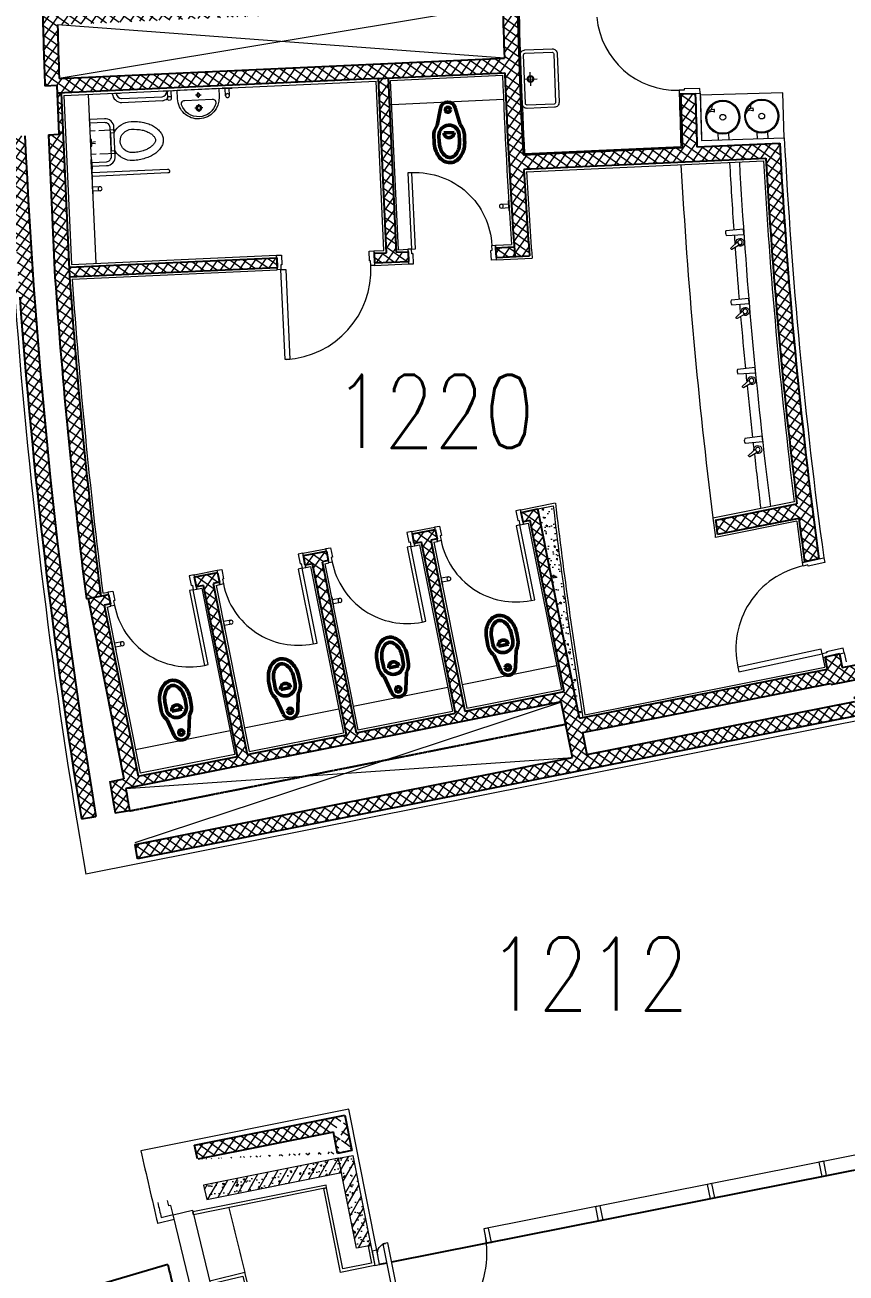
# Model space of a CAD drawing. Header units: inches. Extents: x 13084 to 220150, y 6494 to 167180.
# Drawn here: x 28575 to 37007, y 79286 to 92102 of the extents above; entities that cross this region are included whole.
import ezdxf
from ezdxf.enums import TextEntityAlignment as Align

# ---------------------------------------------------------------- set-up
doc = ezdxf.new("R2010")
doc.units = ezdxf.units.IN
doc.header["$MEASUREMENT"] = 0
doc.linetypes.add('Ground Floor$0$HIDDEN', pattern=[0.375, 0.25, -0.125])
for name, color, linetype, lineweight in [('Ground Floor$0$A-G23-M-Stairs-Concrete', 251, 'Continuous', 25), ('Ground Floor$0$A-G250-G-Walls-Low-Level', 8, 'Continuous', 15), ('Ground Floor$0$A-G250-G-Walls-Precast-Concrete', 7, 'Continuous', 15), ('Ground Floor$0$A-G250-M-Walls-Blockwork', 7, 'Continuous', 25), ('Ground Floor$0$A-G250-M-Walls-Concrete', 7, 'Continuous', 20), ('Ground Floor$0$A-G252-H-Internal-Walls', 251, 'Continuous', 9), ('Ground Floor$0$A-G26-M-Beams-Concrete', 251, 'Continuous', 25), ('Ground Floor$0$A-G262-H-Precast-Panel', 251, 'Continuous', 5), ('Ground Floor$0$A-G312-M-Metal-Cladding', 251, 'Continuous', 9), ('Ground Floor$0$A-G312-M-Wall-Cladding-Panel', 7, 'Continuous', 9), ('Ground Floor$0$A-G312-M-Wall-Finish-Plaster', 7, 'Continuous', 15), ('Ground Floor$0$A-G321-M-Window', 251, 'Continuous', 9), ('Ground Floor$0$A-G322-M-Door', 251, 'Continuous', 15), ('Ground Floor$0$A-G44-G-Fittings-Sanitary', 251, 'Continuous', 15), ('Ground Floor$0$A-Z036-G-Void-Symbology', 251, 'Continuous', 9), ('Ground Floor$0$Z-Z001-S-Room-Name-Identification-250', 7, 'Continuous', 15)]:
    doc.layers.add(name, color=color, linetype=linetype, lineweight=lineweight)
doc.styles.add('Ground Floor$0$Tag-RomanS', font='romans.shx', dxfattribs={"width": 0.8})
pattern_1 = [(55, (31615.24, 164129.57), (-65.02019, 45.52763), []), (145, (31615.24, 164129.57), (-45.52763, -65.02019), [])]
pattern_2 = [(50, (31615.24, 164129.57), (182.18467, -15.93909), [19.05, -209.55]), (355, (31615.24, 164129.57), (-35.24283, 191.05664), [15.24, -167.64]), (100.451, (31630.42, 164128.24), (146.9425, 175.1167), [16.19, -178.09]), (46.1842, (31615.24, 164180.37), (271.07904, -42.0423), [28.575, -314.325]), (96.6356, (31637.83, 164176.87), (237.4042, 247.42556), [24.285, -267.135]), (351.184, (31615.24, 164180.37), (237.4046, 247.4251), [22.86, -251.46]), (21, (31640.64, 164167.67), (151.61488, -102.26552), [19.05, -209.55]), (326, (31640.64, 164167.67), (61.80203, 184.18797), [15.24, -167.64]), (71.4514, (31653.27, 164159.15), (213.4165, 81.92286), [16.19, -178.09]), (37.5, (31615.24, 164129.57), (3.088603, 84.55504), [0, -165.608, 0, -170.18, 0, -168.275]), (7.5, (31615.24, 164129.57), (66.81966, 100.18057), [0, -97.028, 0, -161.798, 0, -64.135]), (327.5, (31558.6, 164129.57), (135.590595, -5.728744), [0, -63.5, 0, -198.12, 0, -262.89]), (317.5, (31533.2, 164129.57), (148.12918, 25.42649), [0, -82.55, 0, -131.572, 0, -186.69])]
pattern_3 = [(60, (31615.24, 164129.57), (-68.74077, 39.6875), [])]

# ---------------------------------------------------------------- blocks, each defined once
blk = doc.blocks.new('Ground Floor$0$drinking-fountain')
at = {"layer": 'Ground Floor$0$A-G44-G-Fittings-Sanitary'}
for p, q in [((170, -66), (170, 0)), ((280, -66), (280, 0)), ((570, -66), (570, 0)), ((680, -66), (680, 0)), ((309, -294), (309, -311)), ((315, -289), (351, -295)), ((315, -316), (351, -309)), ((355, -300), (355, -304)), ((709, -294), (709, -311)), ((715, -289), (751, -295)), ((715, -316), (751, -309)), ((755, -300), (755, -304))]:
    blk.add_line(p, q, dxfattribs=at)
blk.add_lwpolyline([(850, 0), (0, 0), (0, -465), (850, -465)], close=True, dxfattribs=at)
for centre, radius in [((225, -232), 175), ((225, -232), 165), ((625, -232), 175), ((625, -232), 165), ((225, -232), 30), ((625, -232), 30)]:
    blk.add_circle(centre, radius, dxfattribs=at)
for centre, radius, start, end in [((338, -245), 51.6, 284.4624, 348.8009), ((738, -245), 51.6, 284.4624, 348.8009), ((314, -294), 5, 80.0221, 180), ((314, -311), 5, 180, 279.9779), ((240, -313), 99.3, 329.4947, 0.8556), ((350, -300), 5, 0, 80.0221), ((350, -304), 5, 279.9779, 0), ((714, -294), 5, 80.0221, 180), ((714, -311), 5, 180, 279.9779), ((640, -313), 99.3, 329.4947, 0.8556), ((750, -300), 5, 0, 80.0221), ((750, -304), 5, 279.9779, 0)]:
    blk.add_arc(centre, radius, start, end, dxfattribs=at)
blk = doc.blocks.new('Ground Floor$0$d64')
at = {"layer": 'Ground Floor$0$A-G322-M-Door'}
blk.add_lwpolyline([(61530, -126906), (62649, -126862), (62651, -126912), (61532, -126956)], close=True, dxfattribs=at)
for radius, start, end in [(100, 92.263, 182.263), (1020, 272.263, 3.6339)]:
    blk.add_arc((61631, -126927), radius, start, end, dxfattribs=at)
blk = doc.blocks.new('Ground Floor$0$tag-roomname')
at = {"lineweight": 18, "ltscale": 0.01, "style": 'Ground Floor$0$Tag-RomanS', "width": 0.8}
blk.add_attdef('ROOM_NO_2', text='', height=3, dxfattribs=at).set_placement((0, 1.612), align=Align.MIDDLE_CENTER)
at = {"linetype": 'ByBlock', "lineweight": 13, "ltscale": 0.01, "style": 'Ground Floor$0$Tag-RomanS', "width": 0.8, "flags": 1}
for tag, p in [('ROOM_NAME_1', (0, -2.288)), ('AREA', (0, -5.744))]:
    blk.add_attdef(tag, text='', height=2.8, dxfattribs=at).set_placement(p, align=Align.MIDDLE_CENTER)
blk = doc.blocks.new('Ground Floor$0$Grab Bar-Top')
for p, q in [((-20, 79), (-20, 5)), ((20, 79), (20, 5))]:
    blk.add_line(p, q)
blk.add_lwpolyline([(-50, 5), (50, 5), (50, 0), (-50, 0)], close=True)
blk.add_circle((0, 79, 0), 20.1)
blk = doc.blocks.new('Ground Floor$0$Faucet-Top')
blk.add_lwpolyline([(-181, 23), (0, 27), (0, -27), (-181, -23, -0.29963), (-181, 23)], format="xyb")
blk = doc.blocks.new('Ground Floor$0$Wall Mounted WC-Top')
at = {"lineweight": 50}
for p, q in [((-52, 313), (52, 313)), ((-117, 235), (-76, 61)), ((117, 235), (76, 61))]:
    blk.add_line(p, q, dxfattribs=at)
blk.add_lwpolyline([(117, 235, 0.184483), (157, 340), (157, 402, 0.063415), (147, 482, 0.076468), (118, 548, 0.107136), (66, 602, 0.147373), (0, 622, 0.147373), (-66, 602, 0.107136), (-118, 548, 0.076468), (-147, 482, 0.063415), (-157, 402), (-157, 340, 0.184483), (-117, 235)], format="xyb", dxfattribs=at)
blk.add_lwpolyline([(104, 340), (104, 402, 0.063415), (96, 469, 0.076468), (74, 520, 0.107136), (37, 558, 0.147373), (0, 569, 0.147373), (-37, 558, 0.107136), (-74, 520, 0.076468), (-96, 469, 0.063415), (-104, 402), (-104, 340, 1)], format="xyb", close=True, dxfattribs=at)
blk.add_circle((0, 78), 26.1, dxfattribs=at)
for centre, radius, start, end in [((0, 313), 52.2, 360, 180), ((0, 78), 78.4, 193.0653, 346.9347)]:
    blk.add_arc(centre, radius, start, end, dxfattribs=at)
blk = doc.blocks.new('Ground Floor$0$Hand Rail-Top')
blk.add_lwpolyline([(20, 5), (20, 780, 1), (-20, 780), (-20, 5)], format="xyb")
blk.add_lwpolyline([(50, 0), (-50, 0), (-50, 5), (50, 5)], close=True)
blk = doc.blocks.new('Ground Floor$0$WC1-Top')
for p, q in [((-120, 268), (-120, 94)), ((120, 268), (120, 94)), ((-120, 54), (-120, 0)), ((-11, 54), (-7, 13)), ((7, 13), (11, 54)), ((120, 54), (120, 0))]:
    blk.add_line(p, q)
at = {"elevation": 0}
for points in [[(-94, 251), (-94, 215), (94, 215), (94, 251, 0.136498), (172, 325, 0.136498), (201, 429, 0.031676), (197, 494, 0.031676), (184, 557, 0.038178), (167, 608, 0.038178), (142, 656, 0.053416), (110, 696, 0.053415), (71, 729, 0.073292), (37, 745, 0.0875), (0, 750, 0.07329), (-37, 745, 0.073292), (-71, 729, 0.053415), (-110, 696, 0.026689), (-127, 677, 0.026689), (-142, 656, 0.038178), (-167, 608, 0.038178), (-184, 557, 0.031676), (-197, 494, 0.031676), (-201, 429, 0.136498), (-172, 325, 0.136498), (-94, 251, 0.999995)], [(0, 308, 0.414214), (120, 429, 0.063415), (107, 537, 0.038178), (93, 576, 0.038178), (74, 613, 0.053415), (53, 640, 0.053415), (27, 662, 0.073291), (14, 668, 0.07329), (0, 670, 0.073292), (-14, 668, 0.07329), (-27, 662, 0.053417), (-53, 640, 0.053413), (-74, 613, 0.03818), (-93, 576, 0.038176), (-107, 537, 0.031678), (-117, 483, 0.031674), (-120, 429, 0.414216), (0, 308, -0.000002)]]:
    blk.add_lwpolyline(points, format="xyb", dxfattribs=at)
for points in [[(-241, 5), (-241, 156, -0.198912), (-214, 223, -0.198912), (-147, 250), (147, 250, -0.198912), (214, 223, -0.198912), (241, 156), (241, 5)], [(-201, 5), (-201, 156, -0.198912), (-185, 194, -0.198912), (-147, 210), (147, 210, -0.198912), (185, 194, -0.198912), (201, 156), (201, 5)]]:
    blk.add_lwpolyline(points, format="xyb")
for points in [[(-171, 5), (-271, 5), (-271, 0), (-171, 0)], [(-33, 13), (33, 13), (40, 0), (-40, 0)], [(171, 5), (271, 5), (271, 0), (171, 0)]]:
    blk.add_lwpolyline(points, close=True)
blk = doc.blocks.new('Ground Floor$0$WB-Top')
for p, q in [((-10, 193), (-40, 193)), ((0, 233), (0, 203)), ((0, 184), (0, 153)), ((40, 193), (10, 193)), ((-6, 61), (-29, 61)), ((0, 89), (0, 66)), ((0, 54), (0, 32)), ((28, 61), (6, 61))]:
    blk.add_line(p, q)
at = {"ltscale": 0.02}
for points in [[(-214, 0), (214, 0), (214, 89, 0.411647), (0, 305, 0.42194), (-214, 89), (-214, 0)], [(-142, 108), (142, 108, 0.239095), (170, 122, 0.159338), (177, 143, 0.07683), (176, 154, 0.326978), (0, 283, 0.326978), (-176, 154, 0.07683), (-177, 143, 0.159338), (-170, 122, 0.239095), (-142, 108)]]:
    blk.add_lwpolyline(points, format="xyb", dxfattribs=at)
for centre, radius in [((0, 193), 28.7), ((0, 193), 20), ((0, 61), 17.2)]:
    blk.add_circle(centre, radius)
blk = doc.blocks.new('Ground Floor$0$Towel Rail-Grab Bar-Top')
for p, q in [((-581, 6), (-581, 80, 0)), ((-541, 6), (-541, 80, 0)), ((-72, 100, 0), (-488, 100, 0)), ((-72, 60, 0), (-488, 60, 0))]:
    blk.add_line(p, q)
for points in [[(-619, 6), (-501, 6), (-501, 0), (-619, 0)], [(-59, 6), (59, 6), (59, 0), (-59, 0)]]:
    blk.add_lwpolyline(points, close=True)
blk.add_circle((-561, 80, 0), 20.1)
for centre, radius, start, end in [((-482, 1), 99.5, 93.3823, 126.5175), ((-481, 1), 59.6, 95.932, 174.5979), ((-78, 1), 99.5, 3.1797, 86.6177), ((-79, 1), 59.6, 5.4021, 84.068)]:
    blk.add_arc(centre, radius, start, end)
blk = doc.blocks.new('Ground Floor$0$wc26')
at = {"layer": 'Ground Floor$0$A-G322-M-Door', "elevation": 0}
for points in [[(2080, -77104), (2092, -77101), (2101, -77150), (2139, -77143), (2109, -76996), (2060, -77006)], [(2101, -77150), (2062, -77158), (2216, -77926), (2255, -77918)], [(1295, -77260), (1283, -77262), (1293, -77311), (1256, -77319), (1227, -77171), (1276, -77162)]]:
    blk.add_lwpolyline(points, close=True, dxfattribs=at)
at = {"layer": 'Ground Floor$0$A-G322-M-Door'}
blk.add_arc((2060, -77159, 0), 782, 191.1885, 281.4585, dxfattribs=at)
blk = doc.blocks.new('Ground Floor$0$wc02')
at = {"layer": 'Ground Floor$0$A-G322-M-Door', "elevation": 0}
for points in [[(642, -69908), (630, -69909), (632, -69958), (594, -69960), (587, -69810), (637, -69808)], [(1441, -69871), (1453, -69871), (1455, -69921), (1493, -69919), (1487, -69769), (1437, -69772)], [(632, -69958), (672, -69957), (704, -70740), (664, -70742)]]:
    blk.add_lwpolyline(points, close=True, dxfattribs=at)
at = {"layer": 'Ground Floor$0$A-G322-M-Door'}
blk.add_arc((672, -69957, 0), 784, 272.3432, 2.6151, dxfattribs=at)
blk = doc.blocks.new('Ground Floor$0$d1000-150')
at = {"layer": 'Ground Floor$0$A-G322-M-Door'}
blk.add_lwpolyline([(-88, 1074), (-38, 1074), (-38, 150), (-88, 150)], close=True, dxfattribs=at)
for points in [[(-950, 100), (-950, 0), (-1000, 0), (-1000, 150), (-962, 150), (-962, 100), (-950, 100)], [(-38, 150), (0, 150), (0, 0), (-50, 0), (-50, 100), (-38, 100), (-38, 150)]]:
    blk.add_lwpolyline(points, dxfattribs=at)
blk.add_arc((-38, 150), 924, 90.7525, 179.9964, dxfattribs=at)
blk = doc.blocks.new('Ground Floor$0$soap dispenser')
at = {"layer": 'Ground Floor$0$A-G44-G-Fittings-Sanitary'}
for p, q in [((-28, -14), (-132, 66)), ((0, 31), (-119, 88))]:
    blk.add_line(p, q, dxfattribs=at)
blk.add_circle((0, 0), 31.3, dxfattribs=at)
for centre, radius, start, end in [((-116, 71), 17.1, 99.4484, 197.6935), ((0, 0), 54.6, 173.7499, 123.392)]:
    blk.add_arc(centre, radius, start, end, dxfattribs=at)
blk = doc.blocks.new('Ground Floor$0$Janitor Sink1-Top')
for points in [[(-250, 379), (250, 379, -0.414214), (300, 329), (300, 50, -0.414214), (250, 0), (-250, 0, -0.414214), (-300, 50), (-300, 329, -0.414214)], [(-250, 344), (250, 344, -0.414214), (266, 329), (266, 50, -0.414214), (250, 34), (-250, 34, -0.414214), (-266, 50), (-266, 329, -0.414214)]]:
    blk.add_lwpolyline(points, format="xyb", close=True)
for points in [[(0, 28), (0, 164)], [(70, 96), (-70, 96)]]:
    blk.add_lwpolyline(points)
at = {"ltscale": 0.02}
for radius in [34.6, 25.4]:
    blk.add_circle((0, 96), radius, dxfattribs=at)

msp = doc.modelspace()

# ---------------------------------------------------------------- hatches: boundary and pattern name
at = {"layer": 'Ground Floor$0$A-G252-H-Internal-Walls'}
h = msp.add_hatch(dxfattribs=at)
h.set_pattern_fill('ANSI37', color=256, scale=25, angle=10, style=0)
h.set_pattern_definition(pattern_1)
h.paths.add_polyline_path([(36105, 97280), (36105, 96805), (35255, 96805), (35255, 96655), (36105, 96655), (36107, 93207, 0.002883), (36114, 92581), (28756, 92245, 0.003245), (28779, 91474), (28904, 91479), (28907, 91401), (32204, 91551), (32204, 91551), (33503, 91611, 0.008647), (33605, 89723), (33755, 89730, -0.004083), (33699, 90619), (36184, 90732, 0.017328), (36503, 87185), (35667, 87018, 0.000712), (35686, 86869), (36522, 87035, 0.001981), (36582, 86589), (36729, 86620, -0.020676), (36326, 90889), (35476, 90850, -0.000041), (35459, 91399), (35309, 91394, 0.000041), (35326, 90843), (33691, 90768), (33691, 90768, -0.007116), (33631, 92318), (35279, 92393), (35282, 92294), (35432, 92298), (35428, 92400), (36267, 92439, -0.003596), (36257, 93212), (36255, 97280)])
h.paths.add_polyline_path([(28910, 92102), (33482, 92310, 0.002516), (33498, 91761), (28927, 91552, -0.002322)], flags=16)
h = msp.add_hatch(dxfattribs=at)
h.set_pattern_fill('ANSI37', color=256, scale=25, angle=10, style=0)
h.set_pattern_definition(pattern_1)
h.paths.add_polyline_path([(32304, 91556), (32204, 91551), (32286, 89763), (32160, 89757), (32164, 89658), (32514, 89674), (32509, 89773), (32386, 89768)])
h = msp.add_hatch(dxfattribs=at)
h.set_pattern_fill('ANSI37', color=256, scale=25, angle=10, style=0)
h.set_pattern_definition(pattern_1)
h.paths.add_polyline_path([(28883, 89508, 0.013956), (29206, 86209), (29353, 86239, -0.013896), (29033, 89515), (29033, 89515), (28947, 91403), (28907, 91401), (28925, 90979), (28816, 90975)])
h = msp.add_hatch(dxfattribs=at)
h.set_pattern_fill('ANSI37', color=256, scale=25, angle=10, style=0)
h.set_pattern_definition(pattern_1)
h.paths.add_polyline_path([(28575, 90964), (28425, 90957, 0.006292), (28511, 89456), (28312, 89442), (28322, 89292), (28522, 89306, 0.022577), (29154, 83950), (29302, 83975, -0.029501)])
h = msp.add_hatch(dxfattribs=at)
h.set_pattern_fill('ANSI37', color=256, scale=25, angle=10, style=0)
h.set_pattern_definition(pattern_1)
h.paths.add_polyline_path([(31165, 89612), (31161, 89712), (29029, 89614), (29033, 89516, 0.000008), (29033, 89515)])
h = msp.add_hatch(dxfattribs=at)
h.set_pattern_fill('ANSI37', color=256, scale=25, angle=10, style=0)
h.set_pattern_definition(pattern_1)
h.paths.add_polyline_path([(33408, 89814), (33413, 89715), (33605, 89723, -0.000458), (33598, 89823)])
h = msp.add_hatch(dxfattribs=at)
h.set_pattern_fill('AR-CONC', color=256, angle=90, style=0)
h.set_pattern_definition([(140, (31615.24, 164129.57), (15.93909, 182.18467), [19.05, -209.55]), (85, (31615.24, 164129.57), (-191.05664, -35.24283), [15.24, -167.64]), (190.451, (31616.57, 164144.75), (-175.1167, 146.9425), [16.19, -178.09]), (136.1842, (31564.44, 164129.57), (42.0423, 271.07904), [28.575, -314.325]), (186.6356, (31567.94, 164152.16), (-247.4256, 237.4042), [24.285, -267.135]), (81.184, (31564.44, 164129.57), (-247.4251, 237.4046), [22.86, -251.46]), (111, (31577.14, 164154.97), (102.26552, 151.61488), [19.05, -209.55]), (56, (31577.14, 164154.97), (-184.18797, 61.80203), [15.24, -167.64]), (161.4514, (31585.66, 164167.6), (-81.92286, 213.4165), [16.19, -178.09]), (127.5, (31615.24, 164129.57), (-84.55504, 3.088603), [0, -165.608, 0, -170.18, 0, -168.275]), (97.5, (31615.24, 164129.57), (-100.18057, 66.81966), [0, -97.028, 0, -161.798, 0, -64.135]), (57.5, (31615.24, 164072.93), (5.728744, 135.590595), [0, -63.5, 0, -198.12, 0, -262.89]), (47.5, (31615.24, 164047.53), (-25.42649, 148.12918), [0, -82.55, 0, -131.572, 0, -186.69])])
h.paths.add_polyline_path([(34000, 87163), (33852, 87134), (34280, 84984), (34304, 84989, -0.010073)])
h = msp.add_hatch(dxfattribs=at)
h.set_pattern_fill('ANSI37', color=256, scale=25, angle=10, style=0)
h.set_pattern_definition(pattern_1)
h.paths.add_polyline_path([(32744, 86811), (32807, 86824), (32788, 86922), (32553, 86875), (32572, 86777), (32646, 86792), (32995, 85036), (31975, 84833), (31626, 86589), (31689, 86601), (31670, 86700), (31435, 86653), (31454, 86555), (31528, 86569), (31877, 84814), (30857, 84611), (30508, 86366), (30571, 86379), (30552, 86477), (30316, 86430), (30336, 86332), (30409, 86347), (30759, 84591), (29739, 84388), (29389, 86144), (29453, 86157), (29434, 86255), (29223, 86213), (29591, 84360), (29447, 84331, 0.001384), (29500, 84007), (29648, 84031, -0.000986), (29610, 84262), (34083, 85151), (34197, 84579), (29706, 83686), (29731, 83538), (37273, 85038), (37251, 85148), (38032, 85303), (38008, 85451), (37075, 85266), (37097, 85156), (34344, 84609), (34299, 84835), (36847, 85341), (36850, 85326), (37992, 85553), (37968, 85702), (36968, 85503), (36940, 85643), (36793, 85611), (36818, 85488), (34270, 84982), (33842, 87132), (33671, 87097), (33690, 86999), (33764, 87014), (34113, 85258), (33093, 85056)])
h = msp.add_hatch(dxfattribs=at)
h.set_pattern_fill('ANSI37', color=256, scale=25, angle=10, style=0)
h.set_pattern_definition([(55, (31615.24, 164129.57), (-65.02019, 45.52763), []), (145, (31615.24, 164129.57), (-45.52763, -65.02019), [])])
edge = h.paths.add_edge_path()
edge.add_line((30316, 80600), (31861, 80908))
edge.add_line((31743, 80731), (30349, 80454))
edge.add_line((31786, 80513), (31743, 80731))
edge.add_line((31933, 80543), (31786, 80513))
edge.add_line((31861, 80908), (31933, 80543))
edge.add_line((30348, 80457), (30316, 80600))
at = {"layer": 'Ground Floor$0$A-G262-H-Precast-Panel'}
h = msp.add_hatch(dxfattribs=at)
h.set_pattern_fill('AR-CONC', color=256, style=0)
h.set_pattern_definition(pattern_2)
edge = h.paths.add_edge_path()
edge.add_line((31796, 80464), (31943, 80494))
edge.add_line((31943, 80494), (32127, 79570))
edge.add_line((32127, 79570), (31980, 79541))
edge.add_line((31980, 79541), (31796, 80464))
h = msp.add_hatch(dxfattribs=at)
h.set_pattern_fill('ANSI31', color=256, scale=25, angle=15, style=0)
h.set_pattern_definition(pattern_3)
edge = h.paths.add_edge_path()
edge.add_line((31796, 80464), (31943, 80494))
edge.add_line((31943, 80494), (32127, 79570))
edge.add_line((32127, 79570), (31980, 79541))
edge.add_line((31980, 79541), (31796, 80464))
h = msp.add_hatch(dxfattribs=at)
h.set_pattern_fill('AR-CONC', color=256, style=0)
h.set_pattern_definition(pattern_2)
h.paths.add_polyline_path([(31796, 80464), (30410, 80189), (30444, 80042), (31825, 80317)])
h = msp.add_hatch(dxfattribs=at)
h.set_pattern_fill('ANSI31', color=256, scale=25, angle=15, style=0)
h.set_pattern_definition(pattern_3)
h.paths.add_polyline_path([(31796, 80464), (30410, 80189), (30444, 80042), (31825, 80317)])

# ---------------------------------------------------------------- linework, layer by layer
at = {"layer": 'Ground Floor$0$A-G23-M-Stairs-Concrete'}
for p, q in [((37955, 80514, 0), (32340, 79397, 0)), ((30041, 79374, 0), (28519, 78926)), ((32291, 79388, 0), (32217, 79373, 0))]:
    msp.add_line(p, q, dxfattribs=at)
msp.add_arc((88036, 93627, 0), 59721, 193.8075, 194.0644, dxfattribs=at)
at = {"layer": 'Ground Floor$0$A-G250-G-Walls-Low-Level', "elevation": 0}
msp.add_lwpolyline([(30670, 79957, 0.003316), (30833, 79291)], format="xyb", dxfattribs=at)
at = {"layer": 'Ground Floor$0$A-G250-G-Walls-Precast-Concrete'}
msp.add_lwpolyline([(31796, 80464), (31943, 80494), (32127, 79569), (31980, 79540), (31796, 80464)], dxfattribs=at)
at = {"layer": 'Ground Floor$0$A-G250-G-Walls-Precast-Concrete', "elevation": 0}
msp.add_lwpolyline([(31825, 80317), (31796, 80464), (30410, 80189), (30444, 80042), (31825, 80317)], dxfattribs=at)
at = {"layer": 'Ground Floor$0$A-G250-M-Walls-Blockwork'}
for p, q in [((28927, 91552, 0), (33498, 91761, 0)), ((32204, 91551, 0), (28907, 91401, 0)), ((32286, 89763, 0), (32204, 91551, 0)), ((32304, 91556, 0), (32386, 89768, 0)), ((28904, 91479, 0), (28779, 91474, 0)), ((28925, 90979), (28904, 91479)), ((28947, 91403, 0), (29033, 89516, 0)), ((35309, 91394, 0), (35459, 91399, 0)), ((28815, 90974, 0), (28925, 90979, 0)), ((28816, 90975, 0), (28883, 89508, 0)), ((35476, 90850, 0), (36326, 90889, 0)), ((33691, 90768, 0), (35326, 90843, 0)), ((36184, 90732, 0), (33699, 90619, 0)), ((29029, 89614, 0), (31161, 89712, 0)), ((31161, 89712, 0), (31165, 89612, 0)), ((32160, 89757, 0), (32286, 89763, 0)), ((32160, 89757, 0), (32164, 89658, 0)), ((32386, 89768, 0), (32509, 89773, 0)), ((32509, 89773, 0), (32514, 89674, 0)), ((33408, 89814, 0), (33598, 89823, 0)), ((33408, 89814, 0), (33413, 89715, 0)), ((33413, 89715, 0), (33755, 89730, 0)), ((29033, 89515, 0), (31165, 89612, 0)), ((32164, 89658, 0), (32514, 89674, 0)), ((35667, 87018, 0), (36503, 87185, 0)), ((33671, 87097, 0), (33842, 87132, 0)), ((33690, 86999, 0), (33671, 87097, 0)), ((34270, 84982, 0), (33842, 87132, 0)), ((36522, 87035, 0), (35686, 86869, 0)), ((32553, 86875, 0), (32788, 86922, 0)), ((32788, 86922, 0), (32807, 86824, 0)), ((33764, 87014, 0), (33690, 86999, 0)), ((34113, 85258, 0), (33764, 87014, 0)), ((32572, 86777, 0), (32553, 86875, 0)), ((32646, 86792, 0), (32572, 86777, 0)), ((32995, 85036, 0), (32646, 86792, 0)), ((32807, 86824, 0), (32744, 86811, 0)), ((32744, 86811, 0), (33093, 85056, 0)), ((31435, 86653, 0), (31670, 86700, 0)), ((31454, 86555, 0), (31435, 86653, 0)), ((31670, 86700, 0), (31689, 86601, 0)), ((31528, 86569, 0), (31454, 86555, 0)), ((31877, 84814, 0), (31528, 86569, 0)), ((31689, 86601, 0), (31626, 86589, 0)), ((31626, 86589, 0), (31975, 84833, 0)), ((36729, 86620), (36582, 86589)), ((30552, 86477, 0), (30316, 86430, 0)), ((30336, 86332, 0), (30316, 86430, 0)), ((30571, 86379, 0), (30508, 86366, 0)), ((30552, 86477, 0), (30571, 86379, 0)), ((29206, 86209, 0), (29434, 86255, 0)), ((29434, 86255, 0), (29453, 86157, 0)), ((30409, 86347, 0), (30336, 86332, 0)), ((30759, 84591, 0), (30409, 86347, 0)), ((30508, 86366, 0), (30857, 84611, 0)), ((29223, 86213, 0), (29591, 84360, 0)), ((29453, 86157, 0), (29389, 86144, 0)), ((29389, 86144, 0), (29739, 84388, 0)), ((36940, 85643, 0), (36793, 85611, 0)), ((36818, 85488, 0), (36793, 85611, 0)), ((36818, 85488, 0), (36793, 85611, 0)), ((36940, 85643, 0), (36968, 85503, 0)), ((36940, 85643, 0), (36965, 85518, 0)), ((36968, 85503, 0), (37968, 85702, 0)), ((34270, 84982, 0), (36818, 85488, 0)), ((37992, 85553, 0), (36850, 85326, 0)), ((33093, 85056, 0), (34113, 85258, 0)), ((34299, 84835, 0), (36847, 85341, 0)), ((36850, 85326, 0), (36847, 85341, 0)), ((34083, 85151, 0), (29610, 84262)), ((34197, 84579), (34083, 85151, 0)), ((34344, 84609, 0), (37097, 85156, 0)), ((37273, 85038, 0), (29731, 83538)), ((31975, 84833, 0), (32995, 85036, 0)), ((30857, 84611, 0), (31877, 84814, 0)), ((34299, 84835, 0), (34344, 84609, 0)), ((29739, 84388, 0), (30759, 84591, 0)), ((29706, 83686), (34197, 84579)), ((29447, 84331), (29591, 84360)), ((29154, 83950, 0), (29302, 83975, 0)), ((29648, 84031), (29500, 84007)), ((29731, 83538), (29706, 83686)), ((30316, 80600, 0), (31861, 80908, 0)), ((31861, 80908), (31933, 80543)), ((31743, 80731, 0), (30349, 80454, 0)), ((31786, 80513, 0), (31743, 80731)), ((30348, 80457), (30316, 80600)), ((31933, 80543), (31786, 80513, 0))]:
    msp.add_line(p, q, dxfattribs=at)
at = {"layer": 'Ground Floor$0$A-G250-M-Walls-Blockwork', "elevation": 0}
msp.add_lwpolyline([(32204, 91551), (33503, 91611)], dxfattribs=at)
at = {"layer": 'Ground Floor$0$A-G250-M-Walls-Blockwork'}
for centre, radius, start, end in [((88115, 93630, 0), 54649, 181.3831, 181.9599), ((88115, 93630, 0), 54499, 181.3787, 183.0095), ((88115, 93630, 0), 59375, 181.33644, 182.0801), ((88115, 93630, 0), 59225, 181.47835, 182.0105), ((88115, 93630, 0), 54649, 182.1171, 184.0988), ((3385920, 193250, 0), 3352159, 181.741205, 181.750627), ((3391051, 193406, 0), 3357142, 181.741206, 181.750574), ((88115, 93630, 0), 59600, 182.56361, 189.32284), ((88115, 93630, 0), 51862, 183.0295, 187.7673), ((88115, 93630, 0), 54499, 183.1671, 184.1029), ((87508, 93554, 0), 51401, 183.1471, 187.118), ((88115, 93630, 0), 59375, 183.98073, 187.17909), ((88115, 93630, 0), 59225, 183.98419, 187.16877), ((88115, 93630, 0), 59750, 184.15051, 189.32284), ((92941, 94445, 0), 56904, 187.4816, 187.9356), ((88076, 93649, 0), 52827, 187.2106, 187.3736), ((88091, 93626), 59375, 189.00576, 189.32284), ((88091, 93626), 59225, 189.09689, 189.32284)]:
    msp.add_arc(centre, radius, start, end, dxfattribs=at)
at = {"layer": 'Ground Floor$0$A-G250-M-Walls-Concrete'}
msp.add_line((33842, 87132, 0), (34000, 87163, 0), dxfattribs=at)
msp.add_arc((88114, 93629, 0), 54499, 186.8144, 189.1228, dxfattribs=at)
at = {"layer": 'Ground Floor$0$A-G26-M-Beams-Concrete', "linetype": 'Ground Floor$0$HIDDEN'}
msp.add_line((29648, 84031), (34139, 84924), dxfattribs=at)
at = {"layer": 'Ground Floor$0$A-G312-M-Metal-Cladding'}
for p, q in [((31644, 80154), (31673, 80160)), ((31815, 79293, 0), (31644, 80154)), ((31838, 79328, 0), (31673, 80160)), ((32098, 79563, 0), (32127, 79569)), ((32098, 79563, 0), (32133, 79387, 0)), ((32127, 79569), (32168, 79363, 0)), ((32168, 79363, 0), (31815, 79293, 0)), ((32133, 79387, 0), (31838, 79328, 0))]:
    msp.add_line(p, q, dxfattribs=at)
at = {"layer": 'Ground Floor$0$A-G312-M-Wall-Cladding-Panel'}
for p, q in [((31667, 80189), (30300, 79913)), ((31673, 80160), (30307, 79884)), ((31673, 80160), (31667, 80189)), ((30307, 79884), (30300, 79913))]:
    msp.add_line(p, q, dxfattribs=at)
msp.add_lwpolyline([(30480, 79174), (30811, 79255, 0.066675), (36612, 64685), (34559, 63550), (34356, 63918), (34329, 63903), (34547, 63509), (36652, 64673, -0.06693), (30833, 79291), (30473, 79203)], format="xyb", close=True, dxfattribs=at)
at = {"layer": 'Ground Floor$0$A-G312-M-Wall-Finish-Plaster'}
for p, q in [((28973, 91379, 0), (32180, 91525, 0)), ((32260, 89787, 0), (32180, 91525, 0)), ((32330, 91532, 0), (33479, 91585, 0)), ((32410, 89794, 0), (32330, 91532, 0)), ((28973, 91379, 0), (29053, 89641, 0)), ((35309, 91394, 0), (35294, 91394, 0)), ((35459, 91399, 0), (35509, 91400, 0)), ((35524, 90915, 0), (36373, 90941)), ((33705, 90782, 0), (35310, 90855, 0)), ((33725, 90595, 0), (36161, 90706, 0)), ((33407, 89839, 0), (33572, 89847, 0)), ((33408, 89814, 0), (33407, 89839, 0)), ((29053, 89641, 0), (31159, 89737, 0)), ((31161, 89712, 0), (31159, 89737, 0)), ((32158, 89782, 0), (32260, 89787, 0)), ((32158, 89782, 0), (32160, 89757, 0)), ((32410, 89794, 0), (32508, 89798, 0)), ((32508, 89798, 0), (32509, 89773, 0)), ((33413, 89715, 0), (33414, 89690, 0)), ((29060, 89491, 0), (31166, 89587, 0)), ((31165, 89612, 0), (31166, 89587, 0)), ((32164, 89658, 0), (32165, 89633, 0)), ((32165, 89633, 0), (32515, 89649, 0)), ((32514, 89674, 0), (32515, 89649, 0)), ((33414, 89690, 0), (33782, 89706, 0)), ((33666, 87122, 0), (34021, 87193, 0)), ((36475, 87205, 0), (35639, 87038, 0)), ((33671, 87097, 0), (33666, 87122, 0)), ((32548, 86900, 0), (32783, 86946, 0)), ((32553, 86875, 0), (32548, 86900, 0)), ((32788, 86922, 0), (32783, 86946, 0)), ((33690, 86999, 0), (33695, 86975, 0)), ((33695, 86975, 0), (33744, 86985, 0)), ((33744, 86985, 0), (34084, 85278, 0)), ((36500, 87006, 0), (35665, 86840, 0)), ((32572, 86777, 0), (32577, 86752, 0)), ((32773, 86791, 0), (32812, 86799, 0)), ((32773, 86791, 0), (33112, 85085, 0)), ((32807, 86824, 0), (32812, 86799, 0)), ((31430, 86677, 0), (31665, 86724, 0)), ((31435, 86653, 0), (31430, 86677, 0)), ((31670, 86700, 0), (31665, 86724, 0)), ((32577, 86752, 0), (32626, 86762, 0)), ((32626, 86762, 0), (32966, 85056, 0)), ((31454, 86555, 0), (31459, 86530, 0)), ((31459, 86530, 0), (31508, 86540, 0)), ((31508, 86540, 0), (31847, 84833, 0)), ((31655, 86569, 0), (31694, 86577, 0)), ((31655, 86569, 0), (31994, 84863, 0)), ((31689, 86601, 0), (31694, 86577, 0)), ((36582, 86589, 0), (36558, 86583)), ((36729, 86620), (36779, 86631)), ((30312, 86455, 0), (30547, 86502, 0)), ((30316, 86430, 0), (30312, 86455, 0)), ((30552, 86477, 0), (30547, 86502, 0)), ((30571, 86379, 0), (30576, 86355, 0)), ((29375, 86268, 0), (29429, 86279, 0)), ((29434, 86255, 0), (29429, 86279, 0)), ((30336, 86332, 0), (30341, 86308, 0)), ((30341, 86308, 0), (30390, 86317, 0)), ((30390, 86317, 0), (30729, 84611, 0)), ((30537, 86347, 0), (30576, 86355, 0)), ((30537, 86347, 0), (30876, 84640, 0)), ((29419, 86124, 0), (29458, 86132, 0)), ((29419, 86124, 0), (29758, 84418, 0)), ((29453, 86157, 0), (29458, 86132, 0)), ((36769, 85606, 0), (36793, 85611, 0)), ((36793, 85611, 0), (36769, 85606, 0)), ((36940, 85643, 0), (36988, 85653, 0)), ((36940, 85643, 0), (36988, 85653, 0)), ((36988, 85653, 0), (37007, 85562, 0)), ((34325, 85018, 0), (36788, 85508, 0)), ((36769, 85606, 0), (36788, 85508, 0)), ((33112, 85085, 0), (34084, 85278, 0)), ((37331, 84999, 0), (29200, 83382, 0)), ((31994, 84863, 0), (32966, 85056, 0)), ((30876, 84640, 0), (31847, 84833, 0)), ((30729, 84611, 0), (29758, 84418, 0)), ((31900, 80967, 0), (29765, 80542, 0)), ((32188, 79520), (31900, 80967)), ((30072, 79981, 0), (30049, 79975, 0)), ((30096, 79884, 0), (30072, 79981, 0)), ((30096, 79884, 0), (29975, 79854, 0)), ((30108, 79835, 0), (29938, 79794, 0)), ((32188, 79520, 0), (32139, 79510, 0))]:
    msp.add_line(p, q, dxfattribs=at)
at = {"layer": 'Ground Floor$0$A-G312-M-Wall-Finish-Plaster', "elevation": 0}
msp.add_lwpolyline([(29765, 80542, 0.00321), (29938, 79794)], format="xyb", dxfattribs=at)
at = {"layer": 'Ground Floor$0$A-G312-M-Wall-Finish-Plaster'}
for centre, radius, start, end in [((88115, 93630, 0), 54484, 181.3941, 182.9959), ((88115, 93630, 0), 54674, 182.1436, 183.9671), ((3414798, 194128, 0), 3381065, 181.741213, 181.750338), ((3415013, 194134, 0), 3381065, 181.741213, 181.749435), ((87651, 93598), 51347, 182.9661, 187.7978), ((87500, 93553, 0), 51419, 183.1739, 187.0919), ((88115, 93630, 0), 54474, 183.1936, 184.1299), ((88115, 93630, 0), 59200, 184.00897, 187.14278), ((88115, 93630, 0), 59800, 184.19642, 189.86756), ((88114, 93629, 0), 54474, 186.786, 189.0955), ((88076, 93649, 0), 52852, 187.1853, 187.4026), ((93246, 94496, 0), 57238, 187.5199, 187.9465), ((88115, 93630, 0), 59750, 193.17718, 193.32951), ((88115, 93630, 0), 59650, 193.17718, 193.23285)]:
    msp.add_arc(centre, radius, start, end, dxfattribs=at)
at = {"layer": 'Ground Floor$0$A-G321-M-Window', "elevation": 0}
msp.add_lwpolyline([(33316, 79592), (37955, 80514), (37926, 80661), (33286, 79739)], dxfattribs=at)
for points in [[(36778, 80433), (36729, 80423), (36758, 80276), (36807, 80286)], [(35630, 80205), (35581, 80195), (35611, 80048), (35660, 80058)], [(34483, 79977), (34434, 79967), (34463, 79820), (34512, 79830)], [(30096, 79884), (30295, 79932), (30484, 79155), (30285, 79106)], [(33335, 79748), (33286, 79739), (33316, 79592), (33365, 79601)], [(32188, 79520), (32139, 79510), (32168, 79363), (32217, 79373)]]:
    msp.add_lwpolyline(points, close=True, dxfattribs=at)
at = {"layer": 'Ground Floor$0$A-G322-M-Door', "elevation": 0}
for points in [[(35343, 91445), (35343, 91433), (35293, 91431), (35294, 91394), (35509, 91400), (35507, 91450)], [(36618, 86545), (36615, 86557), (36567, 86546), (36558, 86583), (36779, 86631), (36790, 86582)], [(35896, 85507), (35906, 85458), (36761, 85643), (36750, 85692)], [(35896, 85507), (35906, 85458), (36761, 85643), (36750, 85692)], [(36807, 85665), (36810, 85653), (36761, 85643), (36769, 85606), (36988, 85653), (36978, 85702)]]:
    msp.add_lwpolyline(points, close=True, dxfattribs=at)
at = {"layer": 'Ground Floor$0$A-G322-M-Door'}
for centre, radius, start, end in [((35268, 92255, 0), 824, 185.2202, 271.7414), ((36750, 85692, 0), 874, 102.1259, 192.1949)]:
    msp.add_arc(centre, radius, start, end, dxfattribs=at)
at = {"layer": 'Ground Floor$0$A-G44-G-Fittings-Sanitary'}
for p, q in [((29223, 91390, 0), (29302, 89652, 0)), ((33489, 91335, 0), (32342, 91282, 0)), ((33064, 85330, 0), (34035, 85523, 0)), ((31946, 85108, 0), (32917, 85301, 0)), ((30827, 84885, 0), (31799, 85078, 0)), ((29709, 84663, 0), (30681, 84856, 0))]:
    msp.add_line(p, q, dxfattribs=at)
for centre, radius, start, end in [((87511, 93554, 0), 52279, 183.1674, 187.1589), ((88080, 93626, 0), 52352, 183.2154, 183.9745), ((87504, 93553, 0), 51672, 183.1715, 187.1121), ((88081, 93623, 0), 52352, 184.0281, 184.134), ((88081, 93623, 0), 52352, 184.172, 184.755), ((88081, 93623, 0), 52352, 184.8085, 184.9103), ((88081, 93623, 0), 52352, 184.9486, 185.5353), ((88081, 93623, 0), 52352, 185.5892, 185.6894), ((88081, 93623, 0), 52352, 185.728, 186.3157), ((88081, 93623, 0), 52352, 186.3693, 186.4594), ((84620, 93088, 0), 48853, 186.3338, 186.9983)]:
    msp.add_arc(centre, radius, start, end, dxfattribs=at)
at = {"layer": 'Ground Floor$0$A-Z036-G-Void-Symbology'}
for p, q in [((33482, 92310, 0), (28927, 91553, 0)), ((33498, 91761, 0), (28910, 92102, 0)), ((34084, 85149, 0), (29703, 83703, 0)), ((29610, 84262), (34197, 84579))]:
    msp.add_line(p, q, dxfattribs=at)

# ---------------------------------------------------------------- block references
at = {"xscale": -1, "rotation": 103.496385604521}
msp.add_blockref('Ground Floor$0$d64', (-105510, 109798, 0), dxfattribs=at)
at = {"layer": 'Ground Floor$0$A-G322-M-Door', "xscale": -1, "rotation": 185.2302835822823}
msp.add_blockref('Ground Floor$0$wc02', (38294, 20075), dxfattribs=at)
at = {"layer": 'Ground Floor$0$A-G322-M-Door', "rotation": 182.615142142857}
msp.add_blockref('Ground Floor$0$d1000-150', (31159, 89737, 0), dxfattribs=at)
at = {"layer": 'Ground Floor$0$A-G322-M-Door'}
for p in [(31556, 164118), (30438, 163896), (29320, 163673), (28202, 163451)]:
    msp.add_blockref('Ground Floor$0$wc26', p, dxfattribs=at)
at = {"layer": 'Ground Floor$0$A-G44-G-Fittings-Sanitary'}
for name, p, rotation in [('Ground Floor$0$Janitor Sink1-Top', (33671, 91543, 0), 272.1950227734094), ('Ground Floor$0$Towel Rail-Grab Bar-Top', (29493, 91402, 0), 182.6151390646815), ('Ground Floor$0$drinking-fountain', (36373, 90941, 0), 181.7456051094073), ('Ground Floor$0$Wall Mounted WC-Top', (32915, 91309, 0), 182.615145218427)]:
    msp.add_blockref(name, p, dxfattribs=dict(at, rotation=rotation))
at = {"layer": 'Ground Floor$0$A-G44-G-Fittings-Sanitary', "xscale": -1}
for name, p, rotation in [('Ground Floor$0$WB-Top', (30352, 91442, 0), 182.6151390646815), ('Ground Floor$0$Grab Bar-Top', (30651, 91455, 0), 182.6151390646815), ('Ground Floor$0$WC1-Top', (29246, 90891, 0), 272.615142209617), ('Ground Floor$0$Hand Rail-Top', (29261, 90566, 0), 272.615142209617), ('Ground Floor$0$Grab Bar-Top', (29267, 90416, 0), 272.615142209617), ('Ground Floor$0$Grab Bar-Top', (33546, 90246, 0), 93.62075606526052), ('Ground Floor$0$Faucet-Top', (35956, 89977, 0), 184.0012398467995), ('Ground Floor$0$Faucet-Top', (36011, 89267), 184.7928885260845), ('Ground Floor$0$Faucet-Top', (36075, 88558, 0), 185.5620455413542), ('Ground Floor$0$Faucet-Top', (36149, 87851, 0), 186.3424494022697), ('Ground Floor$0$Grab Bar-Top', (32851, 86399, 0), 281.2489281016144), ('Ground Floor$0$Grab Bar-Top', (31733, 86177, 0), 281.2489281016144), ('Ground Floor$0$Grab Bar-Top', (30615, 85954, 0), 281.2489281016144), ('Ground Floor$0$Wall Mounted WC-Top', (33549, 85427, 0), 11.24892804900123), ('Ground Floor$0$Grab Bar-Top', (29497, 85732, 0), 281.2489281016144), ('Ground Floor$0$Wall Mounted WC-Top', (32424, 85203, 0), 11.24892804900123), ('Ground Floor$0$Wall Mounted WC-Top', (32424, 85203, 0), 11.24892804900123), ('Ground Floor$0$Wall Mounted WC-Top', (31313, 84982, 0), 11.24892804900123), ('Ground Floor$0$Wall Mounted WC-Top', (31313, 84982, 0), 11.24892804900123), ('Ground Floor$0$Wall Mounted WC-Top', (30195, 84760, 0), 11.24892804900123), ('Ground Floor$0$Wall Mounted WC-Top', (30195, 84760, 0), 11.24892804900123)]:
    msp.add_blockref(name, p, dxfattribs=dict(at, rotation=rotation))
at = {"layer": 'Ground Floor$0$A-G44-G-Fittings-Sanitary', "xscale": -0.7500000000003763, "yscale": 0.75, "zscale": 0.75, "rotation": 185.3608536038574}
for p in [(35918, 89869), (35972, 89160, 0), (36037, 88450), (36101, 87741)]:
    msp.add_blockref('Ground Floor$0$soap dispenser', p, dxfattribs=at)
at = {"layer": 'Ground Floor$0$Z-Z001-S-Room-Name-Identification-250'}
ref = msp.add_blockref('Ground Floor$0$tag-roomname', (32779, 87731), dxfattribs=dict(at, xscale=250, yscale=250, zscale=250))
ref.add_attrib('ROOM_NO_2', '1220', dxfattribs={"layer": '0', "lineweight": 18, "ltscale": 0.01, "height": 750, "style": 'Ground Floor$0$Tag-RomanS', "width": 0.8}).set_placement((32779, 88134), align=Align.MIDDLE_CENTER)
ref = msp.add_blockref('Ground Floor$0$tag-roomname', (34362, 81953, 0), dxfattribs=dict(at, xscale=250, yscale=250, zscale=250))
ref.add_attrib('ROOM_NO_2', '1212', dxfattribs={"layer": '0', "lineweight": 18, "ltscale": 0.01, "height": 750, "style": 'Ground Floor$0$Tag-RomanS', "width": 0.8}).set_placement((34362, 82356, 0), align=Align.MIDDLE_CENTER)

doc.saveas('drawing.dxf')
